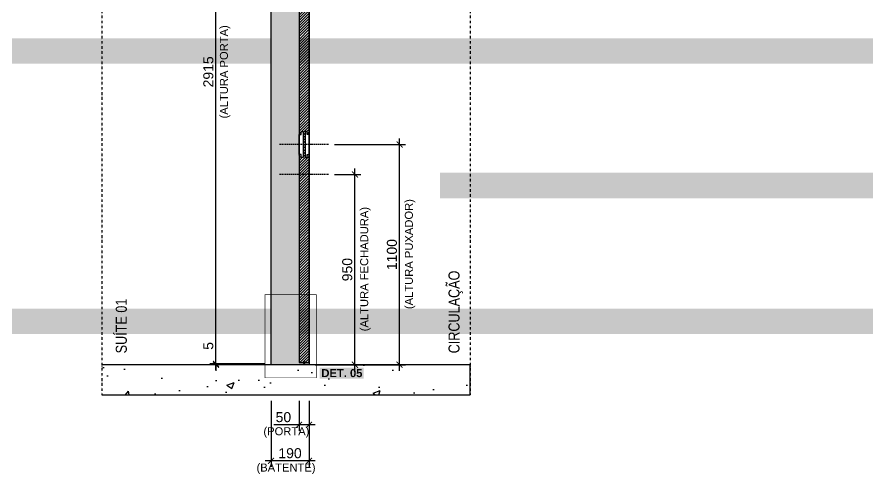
# Model space of a CAD drawing. Header units: millimetres. Extents: x -63251 to 507826, y 5339 to 217512.
# Drawn here: x 103580 to 107830, y 105675 to 107982 of the extents above; entities that cross this region are included whole.
import ezdxf
from ezdxf import colors
from ezdxf.entities.mleader import LeaderData, LeaderLine
from ezdxf.math import Vec2, Vec3

# ---------------------------------------------------------------- set-up
doc = ezdxf.new("R2010")
doc.units = ezdxf.units.MM
doc.header["$PDMODE"] = 3
doc.linetypes.add('TRAÇO 1-1', pattern=[9.525, 6.35, -3.175])
doc.linetypes.add('TRAÇO E PONTO 1-1', pattern=[25.4, 12.7, -6.35, 0, -6.35])
for name, color, linetype in [('_COMENTÁRIOS ARQ', 30, 'Continuous'), ('COTAS', 9, 'Continuous'), ('DETALHE', 10, 'Continuous'), ('FERRAGEM', 3, 'Continuous'), ('HACHURA', 21, 'Continuous'), ('MARCENARIA', 4, 'Continuous'), ('MARCENARIA . M', 4, 'Continuous'), ('PAREDE', 94, 'Continuous'), ('PROJEÇÃO', 8, 'Continuous'), ('TEXTO', 105, 'Continuous'), ('TEXTO TRAÇO PONTO', 105, 'TRAÇO E PONTO 1-1')]:
    doc.layers.add(name, color=color, linetype=linetype)
doc.styles.add('1-1', font='arial.ttf', dxfattribs={"height": 0.2})
doc.styles.add('PADRÃO', font='arial.ttf')
doc.styles.add('TITULO', font='swissck.ttf')
doc.dimstyles.new('1-20', dxfattribs={"dimscale": 20, "dimtxt": 2.5, "dimasz": 1.5, "dimexe": 1.5, "dimexo": 1.5, "dimtad": 1, "dimtxsty": 'PADRÃO', "dimblk": 'ARCHTICK', "dimcen": 2.5, "dimdle": 1.5, "dimclrd": 9, "dimclre": 9, "dimclrt": 6, "dimadec": 0, "dimazin": 0, "dimtfac": 1, "dimtmove": 0, "dimatfit": 3, "dimfxl": 1.25, "dimlwd": -1, "dimlwe": -1, "dimarcsym": 0})

# ---------------------------------------------------------------- blocks, each defined once
blk = doc.blocks.new('_ArchTick')
at = {"color": 0, "linetype": 'ByBlock', "const_width": 0.15}
blk.add_lwpolyline([(-0.5, -0.5), (0.5, 0.5)], dxfattribs=at)
blk = doc.blocks.new('*D1318')
at = {"layer": 'Defpoints', "color": 0, "transparency": 16777216}
for p in [(105135.7, 107345.7), (105490.5, 107345.7), (105267.5, 106245.7)]:
    blk.add_point(p, dxfattribs=at)
at = {"layer": 'PAREDE', "color": 9, "transparency": 16777216}
for p, q in [((105490.5, 106215.7), (105490.5, 107375.7)), ((105165.7, 107345.7), (105520.5, 107345.7)), ((105297.5, 106245.7), (105520.5, 106245.7))]:
    blk.add_line(p, q, dxfattribs=at)
at = {"layer": 'PAREDE', "color": 9, "transparency": 16777216, "xscale": 30, "yscale": 30, "zscale": 30}
for p, rotation in [((105490.5, 107345.7), 90), ((105490.5, 106245.7), 270)]:
    blk.add_blockref('_ArchTick', p, dxfattribs=dict(at, rotation=rotation))
at = {"layer": 'PAREDE', "color": 6, "transparency": 16777216, "insert": (105452.5, 106795.7), "char_height": 50, "attachment_point": 5, "rotation": 90, "style": 'PADRÃO'}
blk.add_mtext('1100', dxfattribs=at)
blk = doc.blocks.new('*D1319')
at = {"layer": 'Defpoints', "color": 0, "transparency": 16777216}
for p in [(105135.7, 107195.7), (105267.5, 107195.7), (105038.5, 106245.7)]:
    blk.add_point(p, dxfattribs=at)
at = {"layer": 'PAREDE', "color": 9, "transparency": 16777216}
for p, q in [((105165.7, 107195.7), (105297.5, 107195.7)), ((105267.5, 106215.7), (105267.5, 107225.7)), ((105068.5, 106245.7), (105297.5, 106245.7))]:
    blk.add_line(p, q, dxfattribs=at)
at = {"layer": 'PAREDE', "color": 9, "transparency": 16777216, "xscale": 30, "yscale": 30, "zscale": 30}
for p, rotation in [((105267.5, 107195.7), 90), ((105267.5, 106245.7), 270)]:
    blk.add_blockref('_ArchTick', p, dxfattribs=dict(at, rotation=rotation))
at = {"layer": 'PAREDE', "color": 6, "transparency": 16777216, "insert": (105229.5, 106720.7), "char_height": 50, "attachment_point": 5, "rotation": 90, "style": 'PADRÃO'}
blk.add_mtext('950', dxfattribs=at)
blk = doc.blocks.new('*D1323')
at = {"layer": 'Defpoints', "color": 0, "transparency": 16777216}
for p in [(104573.5, 109165.7), (104848.5, 109165.7), (104848.5, 106250.7)]:
    blk.add_point(p, dxfattribs=at)
at = {"layer": 'MARCENARIA . M', "color": 9, "transparency": 16777216}
for p, q in [((104573.5, 106220.7), (104573.5, 109195.7)), ((104818.5, 109165.7), (104543.5, 109165.7)), ((104818.5, 106250.7), (104543.5, 106250.7))]:
    blk.add_line(p, q, dxfattribs=at)
at = {"layer": 'MARCENARIA . M', "color": 9, "transparency": 16777216, "xscale": 30, "yscale": 30, "zscale": 30}
for p, rotation in [((104573.5, 109165.7), 90), ((104573.5, 106250.7), 270)]:
    blk.add_blockref('_ArchTick', p, dxfattribs=dict(at, rotation=rotation))
at = {"layer": 'MARCENARIA . M', "color": 6, "transparency": 16777216, "insert": (104535.5, 107708.2), "char_height": 50, "attachment_point": 5, "rotation": 90, "style": 'PADRÃO'}
blk.add_mtext('2915', dxfattribs=at)
blk = doc.blocks.new('*D1325')
at = {"layer": 'Defpoints', "color": 0, "transparency": 16777216}
for p in [(104573.5, 106250.7), (104848.5, 106250.7), (104848.5, 106245.7)]:
    blk.add_point(p, dxfattribs=at)
at = {"layer": 'MARCENARIA . M', "color": 9, "transparency": 16777216}
for p, q in [((104573.5, 106250.7), (104573.5, 106368.9)), ((104818.5, 106250.7), (104543.5, 106250.7)), ((104573.5, 106245.7), (104573.5, 106250.7)), ((104818.5, 106245.7), (104543.5, 106245.7)), ((104573.5, 106245.7), (104573.5, 106215.7))]:
    blk.add_line(p, q, dxfattribs=at)
at = {"layer": 'MARCENARIA . M', "color": 9, "transparency": 16777216, "xscale": 30, "yscale": 30, "zscale": 30}
for p, rotation in [((104573.5, 106250.7), 270), ((104573.5, 106245.7), 90)]:
    blk.add_blockref('_ArchTick', p, dxfattribs=dict(at, rotation=rotation))
at = {"layer": 'MARCENARIA . M', "color": 6, "transparency": 16777216, "insert": (104535.6, 106339.8), "char_height": 50, "attachment_point": 5, "rotation": 90, "style": 'PADRÃO'}
blk.add_mtext('5', dxfattribs=at)
blk = doc.blocks.new('*D1326')
at = {"layer": 'Defpoints', "color": 0, "transparency": 16777216}
for p in [(104988.5, 106095.7), (105038.5, 106095.7), (104988.5, 105945.7)]:
    blk.add_point(p, dxfattribs=at)
at = {"layer": 'PAREDE', "color": 9, "transparency": 16777216}
for p, q in [((104988.5, 106065.7), (104988.5, 105915.7)), ((105038.5, 106065.7), (105038.5, 105915.7)), ((104988.5, 105945.7), (104862.1, 105945.7)), ((105068.5, 105945.7), (104988.5, 105945.7))]:
    blk.add_line(p, q, dxfattribs=at)
at = {"layer": 'PAREDE', "color": 9, "transparency": 16777216, "xscale": 30, "yscale": 30, "zscale": 30, "rotation": 180}
blk.add_blockref('_ArchTick', (104988.5, 105945.7), dxfattribs=at)
at = {"layer": 'PAREDE', "color": 9, "transparency": 16777216, "xscale": 30, "yscale": 30, "zscale": 30}
blk.add_blockref('_ArchTick', (105038.5, 105945.7), dxfattribs=at)
at = {"layer": 'PAREDE', "color": 6, "transparency": 16777216, "insert": (104910.3, 105983.8), "char_height": 50, "attachment_point": 5, "style": 'PADRÃO'}
blk.add_mtext('50', dxfattribs=at)
blk = doc.blocks.new('*D1327')
at = {"layer": 'Defpoints', "color": 0, "transparency": 16777216}
for p in [(104848.5, 106095.7), (105038.5, 105945.7), (104848.5, 105765.7)]:
    blk.add_point(p, dxfattribs=at)
at = {"layer": 'PAREDE', "color": 9, "transparency": 16777216}
for p, q in [((104848.5, 106065.7), (104848.5, 105735.7)), ((105038.5, 105915.7), (105038.5, 105735.7)), ((105068.5, 105765.7), (104818.5, 105765.7))]:
    blk.add_line(p, q, dxfattribs=at)
at = {"layer": 'PAREDE', "color": 9, "transparency": 16777216, "xscale": 30, "yscale": 30, "zscale": 30, "rotation": 180}
blk.add_blockref('_ArchTick', (104848.5, 105765.7), dxfattribs=at)
at = {"layer": 'PAREDE', "color": 9, "transparency": 16777216, "xscale": 30, "yscale": 30, "zscale": 30}
blk.add_blockref('_ArchTick', (105038.5, 105765.7), dxfattribs=at)
at = {"layer": 'PAREDE', "color": 6, "transparency": 16777216, "insert": (104943.5, 105803.8), "char_height": 50, "attachment_point": 5, "style": 'PADRÃO'}
blk.add_mtext('190', dxfattribs=at)
blk = doc.blocks.new('ESCOVA DE VEDAÇÃO')
at = {"layer": 'FERRAGEM'}
blk.add_lwpolyline([(-1.5, -4), (1.5, -4), (2, -0.5, 0.25), (-2, -0.5)], format="xyb", close=True, dxfattribs=at)
at = {"layer": 'FERRAGEM', "color": 8}
for points in [[(-1, -4), (-3, -16)], [(-0.8, -4), (-2.3, -16)], [(-0.6, -4), (-1.6, -16)], [(-0.3, -4), (-1, -16)], [(-0.2, -4), (-0.4, -16)], [(0.1, -4), (0.3, -16)], [(0.3, -4), (1, -16)], [(0.6, -4), (1.6, -16)], [(0.8, -4), (2.3, -16)], [(1, -4), (3, -16)]]:
    blk.add_lwpolyline(points, dxfattribs=at)

msp = doc.modelspace()

# ---------------------------------------------------------------- hatches: boundary and pattern name
at = {"layer": 'HACHURA', "true_color": 0xba9673}
h = msp.add_hatch(color=33, dxfattribs=at)
h.dxf.hatch_style = 1
h.paths.add_polyline_path([(105038.53, 109213.234), (104848.53, 109213.234), (104848.53, 109183.234), (104994.53, 109183.234), (104994.53, 109183.734), (105015.03, 109183.734), (105015.03, 109189.734), (105038.53, 109189.734)])
h.paths.add_polyline_path([(105038.53, 106245.734), (104848.53, 106245.734), (104848.53, 109170.734), (105038.53, 109170.734), (105038.53, 109165.734), (104988.53, 109165.734), (104988.53, 106257.734), (105038.53, 106257.734)])
at = {"layer": 'HACHURA'}
h = msp.add_hatch(dxfattribs=at)
h.set_pattern_fill('AR-CONC', color=21, scale=2)
h.set_pattern_definition([(50, (60949.57, 83543.6), (364.3693, -31.8782), [38.1, -419.1]), (355, (60949.57, 83543.6), (-70.4868, 382.1137), [30.48, -335.2812]), (100.45144, (60979.93, 83540.95), (293.8825, 350.2355), [32.38, -356.1805]), (46.1842, (60949.57, 83645.2), (542.158, -84.0847), [57.15, -628.65]), (96.6356, (60994.75, 83638.2), (474.808, 494.852), [48.57, -534.271]), (351.1842, (60949.57, 83645.2), (474.808, 494.852), [45.72, -502.9195]), (21, (61000.37, 83619.8), (303.2288, -204.5304), [38.1, -419.1]), (326, (61000.37, 83619.8), (123.604, 368.376), [30.48, -335.28]), (71.45144, (61025.64, 83602.76), (426.8328, 163.8455), [32.38, -356.18]), (37.5, (60949.57, 83543.6), (6.1772, 169.11008), [0, -331.216, 0, -340.36, 0, -336.55]), (7.5, (60949.57, 83543.6), (133.6393, 200.36115), [0, -194.056, 0, -323.596, 0, -128.27]), (327.5, (60836.28, 83543.6), (271.1812, -11.4575), [0, -127, 0, -396.24, 0, -525.78]), (317.5, (60785.48, 83543.6), (296.2584, 50.853), [0, -165.1, 0, -263.144, 0, -373.38])])
h.paths.add_polyline_path([(104003.535, 106245.734), (104003.535, 106095.734), (105845.524, 106095.734), (105845.524, 106245.734)])
at = {"layer": 'PROJEÇÃO', "linetype": 'TRAÇO 1-1'}
h = msp.add_hatch(dxfattribs=at)
h.set_pattern_fill('ANSI31', color=8, scale=3)
h.set_pattern_definition([(45, (44735.817, 1e-11), (-6.7351921, 6.7351921), [])])
h.paths.add_polyline_path([(105038.53, 109165.734), (105015.529, 109165.734), (105015.529, 109154.73), (105011.529, 109154.73), (105011.529, 109165.734), (104988.53, 109165.734), (104988.53, 107395.734), (104998.53, 107395.734), (104998.53, 107410.734), (105008.53, 107410.734), (105008.53, 107280.734), (104998.53, 107280.734), (104998.53, 107295.734), (104988.53, 107295.734), (104988.53, 106257.734), (105011.53, 106257.734), (105011.529, 106261.734), (105015.529, 106261.734), (105015.53, 106257.734), (105038.53, 106257.734), (105038.53, 107295.734), (105028.53, 107295.734), (105028.53, 107280.734), (105018.53, 107280.734), (105018.53, 107410.734), (105028.53, 107410.734), (105028.53, 107395.734), (105038.53, 107395.734)])

# ---------------------------------------------------------------- linework, layer by layer
at = {"layer": 'DETALHE', "linetype": 'TRAÇO 1-1', "ltscale": 0.4, "const_width": 3}
msp.add_lwpolyline([(105075.408, 106180.47), (105075.408, 106596.328), (104818.18, 106596.328), (104818.18, 106180.47)], close=True, dxfattribs=at)
at = {"layer": 'MARCENARIA'}
for points in [[(104848.53, 109190.734), (105038.53, 109190.734), (105038.53, 106245.734), (104848.53, 106245.734)], [(105038.53, 109165.734), (105015.529, 109165.734), (105015.529, 109154.73), (105011.529, 109154.73), (105011.529, 109165.734), (104988.53, 109165.734), (104988.53, 106257.734), (105011.53, 106257.734), (105011.529, 106261.734), (105015.529, 106261.734), (105015.53, 106257.734), (105038.53, 106257.734)], [(104988.53, 107295.734), (104988.53, 107395.734), (104998.53, 107395.734), (104998.53, 107410.734), (105008.53, 107410.734), (105008.53, 107280.734), (104998.53, 107280.734), (104998.53, 107295.734)], [(105038.53, 107295.734), (105038.53, 107395.734), (105028.53, 107395.734), (105028.53, 107410.734), (105018.53, 107410.734), (105018.53, 107280.734), (105028.53, 107280.734), (105028.53, 107295.734)]]:
    msp.add_lwpolyline(points, close=True, dxfattribs=at)
at = {"layer": 'PAREDE', "color": 10, "linetype": 'TRAÇO 1-1'}
for p, q in [((105135.703, 107345.734), (104891.32, 107345.734)), ((105135.703, 107195.734), (104891.32, 107195.734))]:
    msp.add_line(p, q, dxfattribs=at)
at = {"layer": 'PAREDE'}
msp.add_lwpolyline([(104003.535, 106095.734), (105843.524, 106095.734), (105843.524, 106245.734), (104003.535, 106245.734)], dxfattribs=at)
at = {"layer": 'TEXTO TRAÇO PONTO'}
for p, q in [((104003.535, 109595.734), (104003.535, 106095.734)), ((105843.524, 109595.734), (105843.524, 106095.734))]:
    msp.add_line(p, q, dxfattribs=at)

# ---------------------------------------------------------------- block references
at = {"layer": '_COMENTÁRIOS ARQ'}
msp.add_blockref('ESCOVA DE VEDAÇÃO', (105013.529, 106261.734), dxfattribs=at)

# ---------------------------------------------------------------- texts
at = {"layer": 'COTAS', "color": 6, "char_height": 40, "width": 1350, "attachment_point": 8, "rotation": 90, "style": 'PADRÃO'}
for s, insert in [('(ALTURA PORTA)', (104645.373, 107708.234)), ('(ALTURA PUXADOR)', (105568.893, 106798.234)), ('(ALTURA FECHADURA)', (105345.894, 106723.234))]:
    msp.add_mtext(s, dxfattribs=dict(at, insert=insert))
at = {"layer": 'COTAS', "color": 6, "char_height": 40, "width": 1348, "attachment_point": 2, "style": 'PADRÃO'}
for s, insert in [('(PORTA)', (104925.303, 105933.642)), ('(BATENTE)', (104923.53, 105752.567))]:
    msp.add_mtext(s, dxfattribs=dict(at, insert=insert))
at = {"layer": 'DETALHE', "color": 105, "insert": (105100.084, 106223.859), "char_height": 40, "width": 203.41444, "attachment_point": 1, "style": 'PADRÃO', "bg_fill": 1, "box_fill_scale": 1.2, "bg_fill_color": 50, "bg_fill_transparency": 0}
msp.add_mtext('{\\fArial|b1|i0|c0|p34;DET. 05}', dxfattribs=at)
at = {"layer": 'TEXTO', "color": 1, "char_height": 55, "width": 695.16158, "attachment_point": 7, "rotation": 90, "style": 'TITULO'}
for s, insert in [('\\pxql;{\\C10;CIRCULAÇÃO}', (105806.874, 106302.759)), ('\\pxql;{\\C10;SUÍTE 01}', (104129.087, 106302.759))]:
    msp.add_mtext(s, dxfattribs=dict(at, insert=insert))

# ---------------------------------------------------------------- dimensions: what is measured, and where the dimension line sits
at = {"layer": 'MARCENARIA . M', "color": 2}
for base, p1, p2, picture, middle in [((104573.53, 109165.734), (104848.53, 106250.734), (104848.53, 109165.734), '*D1323', (104535.501, 107708.234)), ((104573.53, 106250.734), (104848.53, 106245.734), (104848.53, 106250.734), '*D1325', (104535.603, 106339.81))]:
    dim = msp.add_linear_dim(base=base, p1=p1, p2=p2, angle=90, dimstyle='1-20', dxfattribs=at)
    dim.commit()
    dim.dimension.update_dxf_attribs({"geometry": picture, "text_midpoint": middle})
at = {"layer": 'PAREDE', "color": 6}
for base, p1, p2, angle, picture, middle in [((105490.548, 107345.734), (105267.549, 106245.734), (105135.703, 107345.734), 90, '*D1318', (105452.519, 106795.734)), ((105267.549, 107195.734), (105038.53, 106245.734), (105135.703, 107195.734), 90, '*D1319', (105229.521, 106720.734)), ((104848.53, 105765.734), (105038.53, 105945.734), (104848.53, 106095.734), 180, '*D1327', (104943.53, 105803.763)), ((104988.53, 105945.734), (105038.53, 106095.734), (104988.53, 106095.734), 180, '*D1326', (104910.303, 105983.763))]:
    dim = msp.add_linear_dim(base=base, p1=p1, p2=p2, angle=angle, dimstyle='1-20', dxfattribs=at)
    dim.commit()
    dim.dimension.update_dxf_attribs({"geometry": picture, "text_midpoint": middle})

# ---------------------------------------------------------------- next in the draw order: leaders
at = {"layer": 'COTAS'}
ml = msp.add_multileader_mtext('Standard', dxfattribs=at)
ml.set_content('{\\fArial|b1|i0|c0|p34;\\C10;ATENÇÃO PARKET!\\P}PAINÉIS E PORTA RIPADOS EM {\\fArial|b1|i0|c0|p34;CABREUVA BRANCA PREMIUM 18*5+5*900 À 2200mm}', color=105, style='1-1')
ml.set_leader_properties(color=256, linetype='ByLayer', lineweight=-1)
ml.build(insert=Vec2(0, 0))
ml.multileader.update_dxf_attribs({"text_left_attachment_type": 2, "text_right_attachment_type": 2, "dogleg_length": 0.36, "arrow_head_size": 15, "scale": 200})
ctx = ml.context
ctx.base_point, ctx.scale, ctx.char_height, ctx.arrow_head_size, ctx.landing_gap_size, ctx.plane_origin = Vec3(154614.805, 108607.165), 200, 40, 15, 10, Vec3(155324.415, 108224.336)
ctx.left_attachment, ctx.right_attachment, ctx.text_align_type = 2, 2, 2
notes = []
notes.append((ctx, [(0, (1, 1, 0), (155626.214, 108607.165), (-1, 0), 144.288, [(1, [(155626.214, 107329.676), (156629.431, 107329.675)], 0, [])])]))
ctx.mtext.insert, ctx.mtext.rotation, ctx.mtext.width, ctx.mtext.alignment, ctx.mtext.flow_direction = Vec3(155471.926, 108742.718), 6.28318531, 858.66662, 3, 5
ctx.mtext.has_bg_fill, ctx.mtext.bg_color, ctx.mtext.bg_scale_factor, ctx.mtext.bg_transparency, ctx.mtext.use_window_bg_color = 1, -1023410095, 1.25, 0, 0
ml = msp.add_multileader_mtext('Standard', dxfattribs=at)
ml.set_content('{\\fArial|b1|i0|c0|p34;\\C10;ATENÇÃO PARKET!\\P}SHAFT COM FECHADURA TETRA PADO COM CHAVE PARKET', color=105, style='1-1')
ml.set_leader_properties(color=256, linetype='ByLayer', lineweight=-1)
ml.build(insert=Vec2(0, 0))
ml.multileader.update_dxf_attribs({"text_left_attachment_type": 2, "text_right_attachment_type": 2, "dogleg_length": 0.36, "arrow_head_size": 15, "scale": 200})
ctx = ml.context
ctx.base_point, ctx.scale, ctx.char_height, ctx.arrow_head_size, ctx.landing_gap_size, ctx.plane_origin = Vec3(178014.533, 106968.078, 0), 200, 40, 15, 10, Vec3(178118.922, 106712.591, 0)
ctx.left_attachment, ctx.right_attachment, ctx.text_align_type = 2, 2, 2
notes.append((ctx, [(0, (1, 1, 0), (178447.767, 106968.078, 0), (-1, 0), 60, [(0, [(178497.767, 106855.646, 0)], 0, [])])]))
ctx.mtext.insert, ctx.mtext.rotation, ctx.mtext.width, ctx.mtext.alignment, ctx.mtext.flow_direction = Vec3(178377.767, 107194.067, 0), 6.28318531, 363.38051, 3, 5
ctx.mtext.has_bg_fill, ctx.mtext.bg_color, ctx.mtext.bg_scale_factor, ctx.mtext.bg_transparency, ctx.mtext.use_window_bg_color = 1, -1023410145, 1.25, 0, 0
ml = msp.add_multileader_mtext('Standard', dxfattribs=at)
ml.set_content('{\\fArial|b1|i0|c0|p34;\\C10;ATENÇÃO PARKET!\\P}PAINÉIS RIPADOS EM {\\fArial|b1|i0|c0|p34;CABREUVA BRANCA PREMIUM 18*5+5*900 À 2200mm}', color=105, style='1-1')
ml.set_leader_properties(color=256, linetype='ByLayer', lineweight=-1)
ml.build(insert=Vec2(0, 0))
ml.multileader.update_dxf_attribs({"text_left_attachment_type": 2, "text_right_attachment_type": 2, "dogleg_length": 0.36, "arrow_head_size": 15, "scale": 200})
ctx = ml.context
ctx.base_point, ctx.scale, ctx.char_height, ctx.arrow_head_size, ctx.landing_gap_size, ctx.plane_origin = Vec3(153743.103, 106379.695), 200, 40, 15, 10, Vec3(153629.766, 106144.891)
ctx.left_attachment, ctx.right_attachment, ctx.text_align_type = 2, 2, 2
notes.append((ctx, [(0, (1, 1, 0), (154754.512, 106379.695), (-1, 0), 144.288, [(0, [(155549.301, 105905.676), (154754.512, 105320.968)], 0, [])])]))
ctx.mtext.insert, ctx.mtext.rotation, ctx.mtext.width, ctx.mtext.alignment, ctx.mtext.flow_direction = Vec3(154600.224, 106515.248), 6.28318531, 858.66662, 3, 5
ctx.mtext.has_bg_fill, ctx.mtext.bg_color, ctx.mtext.bg_scale_factor, ctx.mtext.bg_transparency, ctx.mtext.use_window_bg_color = 1, -1023410095, 1.25, 0, 0
for ctx, leaders in notes:
    for number, flags, end, landing, length, lines in leaders:
        leader = LeaderData()
        leader.index, (leader.has_last_leader_line, leader.has_dogleg_vector, leader.attachment_direction) = number, flags
        leader.last_leader_point, leader.dogleg_vector, leader.dogleg_length = Vec3(end), Vec3(landing), length
        for number, points, colour, breaks in lines:
            line = LeaderLine()
            line.index, line.vertices, line.color, line.breaks = number, Vec3.list(points), colors.encode_raw_color(colour), breaks
            leader.lines.append(line)
        ctx.leaders.append(leader)

# ---------------------------------------------------------------- next in the draw order: leaders
ml = msp.add_multileader_mtext('Standard', dxfattribs=at)
ml.set_content('{\\fArial|b1|i0|c0|p34;\\C10;ATENÇÃO PARKET!\\P}PAINÉIS E PORTA RIPADOS EM {\\fArial|b1|i0|c0|p34;CABREUVA BRANCA PREMIUM 18*5+5*900 À 2200mm}', color=105, style='1-1')
ml.set_leader_properties(color=256, linetype='ByLayer', lineweight=-1)
ml.build(insert=Vec2(0, 0))
ml.multileader.update_dxf_attribs({"text_left_attachment_type": 2, "text_right_attachment_type": 2, "dogleg_length": 0.36, "arrow_head_size": 15, "scale": 200})
ctx = ml.context
ctx.base_point, ctx.scale, ctx.char_height, ctx.arrow_head_size, ctx.landing_gap_size, ctx.plane_origin = Vec3(239512.606, 107730.417), 200, 40, 15, 10, Vec3(240222.217, 107347.587)
ctx.left_attachment, ctx.right_attachment, ctx.text_align_type = 2, 2, 2
notes = []
notes.append((ctx, [(0, (1, 1, 0), (240524.016, 107730.417), (-1, 0), 144.288, [(1, [(240524.016, 106452.927), (241527.233, 106452.926)], 0, [])])]))
ctx.mtext.insert, ctx.mtext.rotation, ctx.mtext.width, ctx.mtext.alignment, ctx.mtext.flow_direction = Vec3(240369.728, 107865.969), 6.28318531, 858.66662, 3, 5
ctx.mtext.has_bg_fill, ctx.mtext.bg_color, ctx.mtext.bg_scale_factor, ctx.mtext.bg_transparency, ctx.mtext.use_window_bg_color = 1, -1023410095, 1.25, 0, 0
for ctx, leaders in notes:
    for number, flags, end, landing, length, lines in leaders:
        leader = LeaderData()
        leader.index, (leader.has_last_leader_line, leader.has_dogleg_vector, leader.attachment_direction) = number, flags
        leader.last_leader_point, leader.dogleg_vector, leader.dogleg_length = Vec3(end), Vec3(landing), length
        for number, points, colour, breaks in lines:
            line = LeaderLine()
            line.index, line.vertices, line.color, line.breaks = number, Vec3.list(points), colors.encode_raw_color(colour), breaks
            leader.lines.append(line)
        ctx.leaders.append(leader)

doc.saveas('drawing.dxf')
